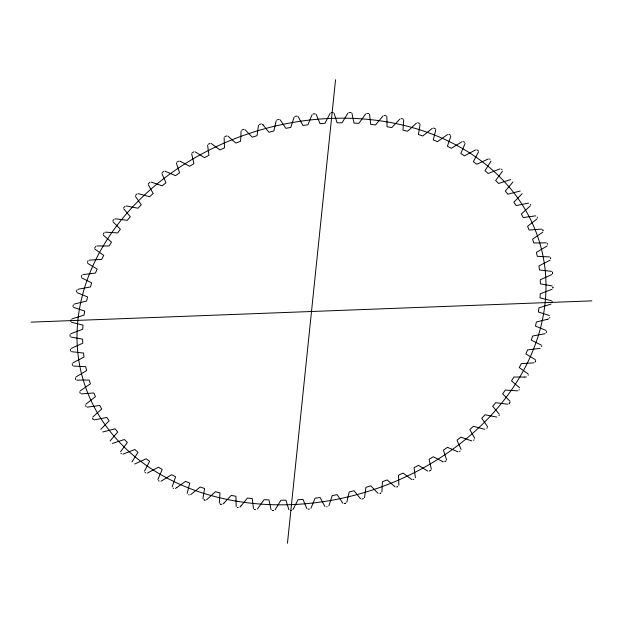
<?xml version="1.0" encoding="UTF-8"?>
<svg xmlns="http://www.w3.org/2000/svg" width="623" height="623" viewBox="0 0 623 623"><rect width="100%" height="100%" fill="white"/><g stroke="black" fill="none" stroke-linecap="round" stroke-linejoin="round"><path stroke-width="0.93" d="M70.049 336.327L70.072 334.59M552.951 287.032L552.951 287.499M552.944 287.538L552.936 288.052M70.835 321.499L71.014 319.747M552.165 301.501L552.087 302.295M287.46 543.24L335.54 79.76M72.969 306.609L73.312 304.865M549.852 317.325L549.751 317.862M76.442 291.751L76.933 290.014M546.55 331.304L546.418 331.771M546.254 332.324L546.137 332.752M81.224 277.001L81.87 275.28M541.776 345.999L541.558 346.575M87.298 262.447L88.092 260.757M535.679 360.6L535.437 361.122M535.422 361.161L534.931 362.197M94.626 248.164L95.56 246.513M528.351 374.882L528.133 375.272M293.69 508.321L297.996 499.724A232.652 184.073 -17 0 0 302.973 499.381L306.656 508.15A7.406 5.856 -17 0 0 306.952 508.656M293.635 508.415L293.137 509.256A5.584 4.416 -17 0 1 292.888 509.622M103.161 234.24L104.243 232.636M519.255 389.64L518.943 390.091M112.864 220.744L114.079 219.195M510.136 402.256L509.521 403.05M509.489 403.089L508.96 403.759M123.681 207.763L125.021 206.275M499.28 415.284L498.922 415.689M241.078 505.876L247.487 498.042A232.652 184.073 -17 0 0 252.292 498.618L253.382 508.103A7.406 5.856 -17 0 0 253.522 508.672M241 505.962L240.377 506.631A5.584 4.416 -17 0 1 239.964 507.036M135.549 195.349L137.005 193.94M487.451 427.651L486.781 428.305M224.202 502.878L231.242 495.386A232.652 184.073 -17 0 0 235.93 496.266L236.148 505.884A7.406 5.856 -17 0 0 236.234 506.46M224.116 502.956L223.353 503.672A5.584 4.416 -17 0 1 222.995 503.976M148.399 183.598L149.964 182.259M474.103 439.838L473.55 440.313M162.159 172.555L163.826 171.309M460.093 451.013L459.424 451.511M176.753 162.292L178.513 161.139M446.2 460.747L445.593 461.145M445.243 461.37L444.721 461.713M176.854 487.552L185.553 481.33A232.652 184.073 -17 0 0 189.742 483.082L187.328 492.785A7.406 5.856 -17 0 0 187.258 493.377M176.753 487.614L175.834 488.191A5.584 4.416 -17 0 1 175.413 488.432M192.102 152.861L193.948 151.81M430.898 470.139L430.236 470.521M430.197 470.544L429.348 471.027M208.121 144.31L210.037 143.376M413.836 479.204L412.963 479.624M224.716 136.702L226.694 135.876M397.599 486.586L397.178 486.765M396.711 486.96L397.131 486.781M241.794 130.075L243.827 129.366M380.832 493.058L380.38 493.221M380.334 493.237L379.905 493.385M259.269 124.46L261.341 123.868M547.228 319.342L548.053 319.093A7.406 5.856 -17 0 0 548.746 318.859M547.111 319.373L536.419 321.959A232.652 184.073 -17 0 1 535.437 326.063L545.608 330.229A5.584 4.416 -17 0 1 545.982 330.439M363.474 498.618L361.916 499.062M277.033 119.889L279.127 119.421M345.71 503.174L345.165 503.291M345.119 503.306L344.651 503.407M344.597 503.423L344.208 503.509M294.991 116.392L297.101 116.049M327.184 506.748L326.584 506.842M313.034 113.986L315.152 113.775M309.53 509.061L308.206 509.193M331.078 112.677L333.188 112.599M524.745 377.079L525.586 377.04A7.406 5.856 -17 0 0 526.31 376.977M524.628 377.086L513.889 377.04A232.652 184.073 -17 0 1 511.514 380.879L519.333 387.514A5.584 4.416 -17 0 1 519.598 387.818M31.15 322.13L591.85 300.87M291.268 510.354L290.848 510.369M290.793 510.369L290.373 510.385M349.005 112.49L351.099 112.537M273.442 510.502L273.045 510.494M272.999 510.494L272.259 510.471M366.721 113.409L368.785 113.588M255.461 509.521L254.908 509.474M254.854 509.466L254.277 509.419M384.134 115.442L386.151 115.753M238.329 507.48L237.69 507.387M237.643 507.379L237.192 507.309M401.142 118.565L403.104 119.001M221.617 504.381L220.783 504.202M220.737 504.186L220.231 504.077M417.644 122.77L419.544 123.331M205.356 500.23L204.578 500.004M204.539 499.989L203.892 499.802M433.553 128.034L435.376 128.72M189.221 494.888L188.637 494.67M448.786 134.319L450.522 135.121M180.327 161.388L189.688 166.255A232.652 184.073 -17 0 1 193.94 163.67L191.744 154.224A5.584 4.416 -17 0 1 191.713 153.834M442.673 461.612L433.312 456.745A232.652 184.073 -17 0 1 429.06 459.33L431.256 468.776A5.584 4.416 -17 0 1 431.287 469.166M173.63 488.416L173.163 488.198M463.247 141.592L464.665 142.387M159.184 481.088L158.413 480.66M476.852 149.824L478.394 150.852M145.751 472.919L145.011 472.429M489.538 158.958L490.06 159.356M501.554 169.23L502.029 169.682M121.493 453.809L120.971 453.318M262.392 124.242A7.406 5.856 -17 0 1 262.82 124.67L263.241 125.114M263.101 124.966L268.91 132.278A232.652 184.073 -17 0 1 273.816 131.032L276.106 121.119A5.584 4.416 -17 0 1 276.254 120.73M93.263 419.528L93.029 419.147M93.006 419.108L92.578 418.399M530.298 204.391L530.609 204.905M86.176 406.772L85.569 405.534M537.221 217.03L537.478 217.559M542.68 229.56L542.945 230.237M80.32 393.44L79.721 391.844M542.96 230.276L543.116 230.712M547.243 243.344L547.531 244.38M75.741 379.609L75.313 378.013M72.517 365.483L72.221 363.801M550.53 257.743L550.607 258.179M550.615 258.218L550.693 258.67M552.391 271.986L552.469 272.897M70.609 351.014L70.469 349.301M552.476 272.944L552.531 273.699M312.123 114.733A5.584 4.416 -17 0 0 311.913 115.107L307.894 124.818A232.652 184.073 -17 0 0 302.91 125.472L298.394 117.038A7.406 5.856 -17 0 0 298.051 116.556M294.142 117.186A5.584 4.416 -17 0 0 293.963 117.576L290.801 127.411A232.652 184.073 -17 0 0 285.84 128.361L280.521 120.317A7.406 5.856 -17 0 0 280.132 119.865M258.561 125.34A5.584 4.416 -17 0 0 258.444 125.729L257.05 135.658A232.652 184.073 -17 0 0 252.222 137.192L245.4 130.059A7.406 5.856 -17 0 0 244.925 129.67M241.163 130.986A5.584 4.416 -17 0 0 241.085 131.383L240.587 141.273A232.652 184.073 -17 0 0 235.868 143.088L228.345 136.468A7.406 5.856 -17 0 0 227.831 136.11M224.163 137.644A5.584 4.416 -17 0 0 224.124 138.041L224.521 147.838A232.652 184.073 -17 0 0 219.935 149.917L211.75 143.851A7.406 5.856 -17 0 0 211.197 143.531M207.646 145.276A5.584 4.416 -17 0 0 207.646 145.673L208.946 155.314A232.652 184.073 -17 0 0 204.515 157.658L195.715 152.176A7.406 5.856 -17 0 0 195.131 151.895M179.712 161.147A7.406 5.856 -17 0 1 180.327 161.396M176.449 163.281A5.584 4.416 -17 0 0 176.519 163.662L179.588 172.844A232.652 184.073 -17 0 0 175.546 175.67L165.679 171.442A7.406 5.856 -17 0 0 165.033 171.239M161.941 173.552A5.584 4.416 -17 0 0 162.042 173.926L165.983 182.804A232.652 184.073 -17 0 0 162.167 185.841L151.841 182.282A7.406 5.856 -17 0 0 151.179 182.126M148.274 184.595A5.584 4.416 -17 0 0 148.406 184.953L153.18 193.473A232.652 184.073 -17 0 0 149.621 196.712L138.898 193.839A7.406 5.856 -17 0 0 138.213 193.73M135.518 196.346A5.584 4.416 -17 0 0 135.682 196.697L141.273 204.811A232.652 184.073 -17 0 0 137.979 208.222L126.913 206.057A7.406 5.856 -17 0 0 126.22 205.987M123.743 208.744A5.584 4.416 -17 0 0 123.946 209.079L130.308 216.742A232.652 184.073 -17 0 0 127.31 220.316L115.971 218.868A7.406 5.856 -17 0 0 115.255 218.837M113.012 221.71A5.584 4.416 -17 0 0 113.254 222.029L120.364 229.202A232.652 184.073 -17 0 0 117.669 232.924L106.112 232.192A7.406 5.856 -17 0 0 105.396 232.208M103.402 235.183A5.584 4.416 -17 0 0 103.667 235.486L111.486 242.121A232.652 184.073 -17 0 0 109.111 245.96L97.414 245.96A7.406 5.856 -17 0 0 96.69 246.023M94.953 249.083A5.584 4.416 -17 0 0 95.249 249.364L103.73 255.43A232.652 184.073 -17 0 0 101.689 259.37L89.907 260.095A7.406 5.856 -17 0 0 89.182 260.204M87.711 263.334A5.584 4.416 -17 0 0 88.038 263.591L97.133 269.058A232.652 184.073 -17 0 0 95.436 273.069L83.638 274.525A7.406 5.856 -17 0 0 82.914 274.673M81.722 277.85A5.584 4.416 -17 0 0 82.072 278.084L91.737 282.92A232.652 184.073 -17 0 0 90.39 286.985L78.638 289.15A7.406 5.856 -17 0 0 77.93 289.345M77.018 292.561A5.584 4.416 -17 0 0 77.392 292.763L87.563 296.937A232.652 184.073 -17 0 0 86.581 301.041L74.947 303.907A7.406 5.856 -17 0 0 74.254 304.141M73.631 307.373A5.584 4.416 -17 0 0 74.02 307.552L84.65 311.041A232.652 184.073 -17 0 0 84.035 315.145L72.58 318.703A7.406 5.856 -17 0 0 71.902 318.976M71.567 322.208A5.584 4.416 -17 0 0 71.98 322.364L82.999 325.144A232.652 184.073 -17 0 0 82.758 329.24L71.544 333.461A7.406 5.856 -17 0 0 70.89 333.772M70.843 336.981A5.584 4.416 -17 0 0 71.279 337.113L82.625 339.169A232.652 184.073 -17 0 0 82.766 343.226L71.855 348.093A7.406 5.856 -17 0 0 71.217 348.444M71.474 351.613A5.584 4.416 -17 0 0 71.918 351.715L83.537 353.046A232.652 184.073 -17 0 0 84.043 357.041L73.506 362.524A7.406 5.856 -17 0 0 72.899 362.905M73.444 366.02A5.584 4.416 -17 0 0 73.896 366.098L85.725 366.682A232.652 184.073 -17 0 0 86.597 370.599L76.489 376.666A7.406 5.856 -17 0 0 75.905 377.086M76.738 380.123A5.584 4.416 -17 0 0 77.205 380.17L89.167 380.014A232.652 184.073 -17 0 0 90.405 383.83L80.78 390.45A7.406 5.856 -17 0 0 80.235 390.894M81.356 393.845A5.584 4.416 -17 0 0 81.831 393.861L93.863 392.965A232.652 184.073 -17 0 0 95.459 396.656L86.363 403.79A7.406 5.856 -17 0 0 85.857 404.265M87.251 407.107A5.584 4.416 -17 0 0 87.734 407.092L99.766 405.456A232.652 184.073 -17 0 0 101.713 409L93.209 416.608A7.406 5.856 -17 0 0 92.741 417.106M94.408 419.832A5.584 4.416 -17 0 0 94.891 419.785L106.86 417.426A232.652 184.073 -17 0 0 109.142 420.805L101.276 428.842A7.406 5.856 -17 0 0 100.848 429.364M102.772 431.949A5.584 4.416 -17 0 0 103.254 431.871L115.099 428.803A232.652 184.073 -17 0 0 117.7 431.996L110.512 440.422A7.406 5.856 -17 0 0 110.131 440.967M112.311 443.397A5.584 4.416 -17 0 0 112.786 443.288L124.429 439.519A232.652 184.073 -17 0 0 127.349 442.509L120.878 451.278A7.406 5.856 -17 0 0 120.543 451.839M122.957 454.105A5.584 4.416 -17 0 0 123.432 453.972L134.809 449.526A232.652 184.073 -17 0 0 138.026 452.298L132.31 461.355A7.406 5.856 -17 0 0 132.021 461.931M134.661 464.018A5.584 4.416 -17 0 0 135.121 463.855L146.179 458.754A232.652 184.073 -17 0 0 149.668 461.293L144.738 470.591A7.406 5.856 -17 0 0 144.505 471.175M147.355 473.075A5.584 4.416 -17 0 0 147.807 472.88L158.476 467.164A232.652 184.073 -17 0 0 162.214 469.454L158.11 478.939A7.406 5.856 -17 0 0 157.923 479.531M160.968 481.229A5.584 4.416 -17 0 0 161.404 481.011L171.621 474.703A232.652 184.073 -17 0 0 175.6 476.727L172.33 486.353A7.406 5.856 -17 0 0 172.197 486.945M190.63 494.646A5.584 4.416 -17 0 0 191.035 494.382L200.193 487.007A232.652 184.073 -17 0 0 204.57 488.471L203.028 498.205A7.406 5.856 -17 0 0 203.005 498.797M206.517 499.833A5.584 4.416 -17 0 0 206.898 499.553L215.449 491.695A232.652 184.073 -17 0 0 219.997 492.879L219.327 502.582A7.406 5.856 -17 0 0 219.358 503.166M257.338 509.007A5.584 4.416 -17 0 0 257.642 508.664L264.09 499.654A232.652 184.073 -17 0 0 268.98 499.926L270.95 509.225A7.406 5.856 -17 0 0 271.145 509.778M275.016 509.863A5.584 4.416 -17 0 0 275.288 509.513L280.957 500.214A232.652 184.073 -17 0 0 285.902 500.183L288.737 509.24A7.406 5.856 -17 0 0 288.986 509.77M310.877 508.267A5.584 4.416 -17 0 0 311.087 507.893L315.106 498.182A232.652 184.073 -17 0 0 320.09 497.528L324.606 505.962A7.406 5.856 -17 0 0 324.949 506.444M328.858 505.814A5.584 4.416 -17 0 0 329.037 505.424L332.199 495.589A232.652 184.073 -17 0 0 337.16 494.639L342.479 502.683A7.406 5.856 -17 0 0 342.868 503.135M346.746 502.27A5.584 4.416 -17 0 0 346.894 501.881L349.184 491.968A232.652 184.073 -17 0 0 354.09 490.722L360.172 498.33A7.406 5.856 -17 0 0 360.608 498.758M364.439 497.66A5.584 4.416 -17 0 0 364.556 497.271L365.95 487.342A232.652 184.073 -17 0 0 370.778 485.808L377.6 492.941A7.406 5.856 -17 0 0 378.075 493.33M381.837 492.014A5.584 4.416 -17 0 0 381.915 491.617L382.413 481.727A232.652 184.073 -17 0 0 387.132 479.912L394.655 486.532A7.406 5.856 -17 0 0 395.169 486.89M398.837 485.356A5.584 4.416 -17 0 0 398.876 484.959L398.479 475.162A232.652 184.073 -17 0 0 403.065 473.083L411.25 479.149A7.406 5.856 -17 0 0 411.803 479.469M415.354 477.724A5.584 4.416 -17 0 0 415.354 477.327L414.054 467.686A232.652 184.073 -17 0 0 418.485 465.342L427.285 470.824A7.406 5.856 -17 0 0 427.869 471.105M443.288 461.853A7.406 5.856 -17 0 1 442.673 461.604M446.551 459.719A5.584 4.416 -17 0 0 446.481 459.338L443.412 450.156A232.652 184.073 -17 0 0 447.454 447.33L457.321 451.558A7.406 5.856 -17 0 0 457.967 451.761M461.059 449.448A5.584 4.416 -17 0 0 460.958 449.074L457.017 440.196A232.652 184.073 -17 0 0 460.833 437.159L471.159 440.718A7.406 5.856 -17 0 0 471.821 440.874M474.726 438.405A5.584 4.416 -17 0 0 474.594 438.047L469.82 429.527A232.652 184.073 -17 0 0 473.379 426.288L484.102 429.161A7.406 5.856 -17 0 0 484.787 429.27M487.482 426.654A5.584 4.416 -17 0 0 487.318 426.303L481.727 418.189A232.652 184.073 -17 0 0 485.021 414.778L496.087 416.943A7.406 5.856 -17 0 0 496.78 417.013M499.257 414.256A5.584 4.416 -17 0 0 499.054 413.921L492.692 406.258A232.652 184.073 -17 0 0 495.69 402.684L507.029 404.132A7.406 5.856 -17 0 0 507.745 404.163M509.988 401.29A5.584 4.416 -17 0 0 509.746 400.971L502.636 393.798A232.652 184.073 -17 0 0 505.331 390.076L516.888 390.808A7.406 5.856 -17 0 0 517.604 390.792M528.047 373.917A5.584 4.416 -17 0 0 527.751 373.636L519.27 367.57A232.652 184.073 -17 0 0 521.311 363.63L533.093 362.905A7.406 5.856 -17 0 0 533.818 362.796M535.289 359.666A5.584 4.416 -17 0 0 534.962 359.409L525.867 353.942A232.652 184.073 -17 0 0 527.564 349.931L539.362 348.475A7.406 5.856 -17 0 0 540.086 348.327M541.278 345.15A5.584 4.416 -17 0 0 540.928 344.916L531.263 340.08A232.652 184.073 -17 0 0 532.61 336.015L544.362 333.85A7.406 5.856 -17 0 0 545.07 333.655M549.369 315.627A5.584 4.416 -17 0 0 548.98 315.448L538.35 311.959A232.652 184.073 -17 0 0 538.965 307.855L550.42 304.297A7.406 5.856 -17 0 0 551.098 304.024M551.433 300.792A5.584 4.416 -17 0 0 551.02 300.636L540.001 297.856A232.652 184.073 -17 0 0 540.242 293.76L551.456 289.539A7.406 5.856 -17 0 0 552.11 289.228M552.157 286.019A5.584 4.416 -17 0 0 551.721 285.887L540.375 283.831A232.652 184.073 -17 0 0 540.234 279.774L551.145 274.907A7.406 5.856 -17 0 0 551.783 274.556M551.526 271.387A5.584 4.416 -17 0 0 551.082 271.285L539.463 269.954A232.652 184.073 -17 0 0 538.957 265.959L549.494 260.476A7.406 5.856 -17 0 0 550.101 260.095M549.556 256.98A5.584 4.416 -17 0 0 549.104 256.902L537.275 256.318A232.652 184.073 -17 0 0 536.403 252.401L546.511 246.334A7.406 5.856 -17 0 0 547.095 245.914M546.262 242.877A5.584 4.416 -17 0 0 545.795 242.83L533.833 242.986A232.652 184.073 -17 0 0 532.595 239.17L542.22 232.55A7.406 5.856 -17 0 0 542.765 232.106M541.644 229.155A5.584 4.416 -17 0 0 541.169 229.139L529.137 230.035A232.652 184.073 -17 0 0 527.541 226.344L536.637 219.21A7.406 5.856 -17 0 0 537.143 218.735M535.749 215.893A5.584 4.416 -17 0 0 535.266 215.908L523.234 217.544A232.652 184.073 -17 0 0 521.287 214.001L529.791 206.392A7.406 5.856 -17 0 0 530.259 205.894M528.592 203.168A5.584 4.416 -17 0 0 528.109 203.215L516.14 205.574A232.652 184.073 -17 0 0 513.858 202.195L521.724 194.158A7.406 5.856 -17 0 0 522.152 193.636M520.228 191.051A5.584 4.416 -17 0 0 519.746 191.129L507.901 194.197A232.652 184.073 -17 0 0 505.3 191.004L512.488 182.578A7.406 5.856 -17 0 0 512.869 182.033M510.689 179.603A5.584 4.416 -17 0 0 510.214 179.712L498.571 183.481A232.652 184.073 -17 0 0 495.651 180.491L502.122 171.722A7.406 5.856 -17 0 0 502.457 171.161M500.043 168.895A5.584 4.416 -17 0 0 499.568 169.028L488.191 173.474A232.652 184.073 -17 0 0 484.974 170.702L490.69 161.645A7.406 5.856 -17 0 0 490.979 161.069M488.339 158.982A5.584 4.416 -17 0 0 487.879 159.145L476.821 164.246A232.652 184.073 -17 0 0 473.332 161.707L478.262 152.409A7.406 5.856 -17 0 0 478.495 151.825M475.645 149.925A5.584 4.416 -17 0 0 475.193 150.12L464.524 155.836A232.652 184.073 -17 0 0 460.786 153.546L464.89 144.061A7.406 5.856 -17 0 0 465.077 143.469M462.032 141.771A5.584 4.416 -17 0 0 461.596 141.989L451.379 148.297A232.652 184.073 -17 0 0 447.4 146.273L450.67 136.647A7.406 5.856 -17 0 0 450.803 136.055M447.587 134.568A5.584 4.416 -17 0 0 447.166 134.809L437.447 141.67A232.652 184.073 -17 0 0 433.258 139.918L435.672 130.215A7.406 5.856 -17 0 0 435.742 129.623M432.37 128.354A5.584 4.416 -17 0 0 431.965 128.618L422.807 135.993A232.652 184.073 -17 0 0 418.43 134.529L419.972 124.795A7.406 5.856 -17 0 0 419.995 124.203M416.483 123.167A5.584 4.416 -17 0 0 416.102 123.447L407.551 131.305A232.652 184.073 -17 0 0 403.003 130.121L403.673 120.418A7.406 5.856 -17 0 0 403.642 119.834M400.005 119.024A5.584 4.416 -17 0 0 399.647 119.328L391.758 127.614A232.652 184.073 -17 0 0 387.07 126.734L386.852 117.116A7.406 5.856 -17 0 0 386.766 116.54M383.036 115.964A5.584 4.416 -17 0 0 382.701 116.283L375.513 124.958A232.652 184.073 -17 0 0 370.708 124.382L369.618 114.897A7.406 5.856 -17 0 0 369.478 114.328M365.662 113.993A5.584 4.416 -17 0 0 365.358 114.336L358.91 123.346A232.652 184.073 -17 0 0 354.02 123.074L352.05 113.775A7.406 5.856 -17 0 0 351.855 113.222M347.984 113.137A5.584 4.416 -17 0 0 347.712 113.487L342.043 122.786A232.652 184.073 -17 0 0 337.098 122.817L334.263 113.76A7.406 5.856 -17 0 0 334.014 113.23M330.112 113.378A5.584 4.416 -17 0 0 329.863 113.744L325.004 123.276A232.652 184.073 -17 0 0 320.027 123.619L316.344 114.85A7.406 5.856 -17 0 0 316.048 114.344M236.95 501.266A238.321 188.567 -17 0 0 541.309 248.593A238.321 188.567 -17 0 0 156.241 184.642A238.321 188.567 -17 0 0 236.95 501.266"/></g></svg>
